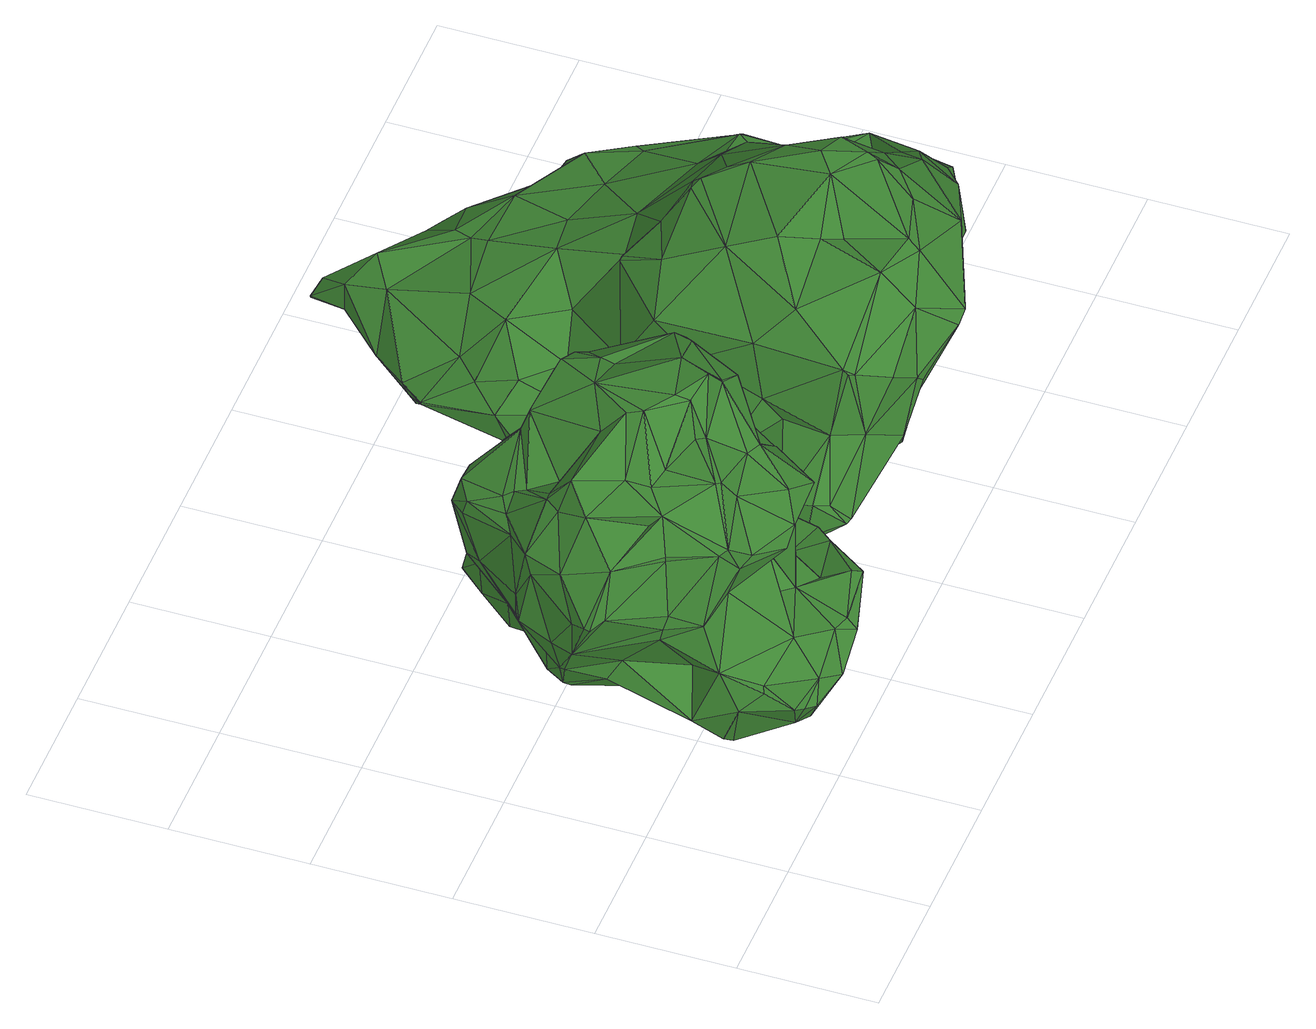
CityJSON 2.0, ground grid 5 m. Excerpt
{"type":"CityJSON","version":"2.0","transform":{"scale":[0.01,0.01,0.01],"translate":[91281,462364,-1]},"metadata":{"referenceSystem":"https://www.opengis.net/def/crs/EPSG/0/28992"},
"CityObjects":{
"tree1":{"type":"SolitaryVegetationObject","attributes":{"gtid":73,"crown_width_m":14.32,"crown_median_z":3.94,"trunk_H_m":4.12,"trunk_DBH_m":0.503,"trunk_radius_m":0.252,"trunk_base_height_m":-0.18,"original_gtid":"74"},"geometry":[{"type":"Solid","lod":"3","boundaries":[[[[0,1,2]],[[3,4,5]],[[6,7,8]],[[9,10,11]],[[12,13,14]],[[15,16,17]],[[18,19,20]],[[21,22,23]],[[21,23,24]],[[5,25,3]],[[26,27,28]],[[29,30,31]],[[32,33,34]],[[35,25,5]],[[36,37,38]],[[39,38,37]],[[40,0,2]],[[40,2,41]],[[42,43,35]],[[44,45,46]],[[29,47,30]],[[48,7,49]],[[50,51,52]],[[53,54,55]],[[56,57,58]],[[59,60,61]],[[62,63,64]],[[65,46,53]],[[46,66,53]],[[63,67,68]],[[5,42,35]],[[69,70,71]],[[72,73,74]],[[75,76,26]],[[77,78,79]],[[80,81,82]],[[83,4,3]],[[84,85,86]],[[87,43,88]],[[89,90,91]],[[92,93,94]],[[92,94,95]],[[70,69,40]],[[21,24,48]],[[96,97,98]],[[99,75,97]],[[100,101,102]],[[103,22,21]],[[104,105,106]],[[107,108,109]],[[18,52,110]],[[111,112,68]],[[63,68,112]],[[113,114,32]],[[62,115,84]],[[116,117,31]],[[95,94,111]],[[115,118,84]],[[119,120,121]],[[120,110,52]],[[120,52,122]],[[111,68,19]],[[123,124,125]],[[126,56,127]],[[8,48,24]],[[8,7,48]],[[128,2,1]],[[129,2,128]],[[130,23,44]],[[130,44,55]],[[131,122,132]],[[86,19,68]],[[67,86,68]],[[28,27,133]],[[52,134,122]],[[135,136,39]],[[16,134,51]],[[52,51,134]],[[137,57,56]],[[48,107,21]],[[124,138,125]],[[32,114,33]],[[138,139,140]],[[123,141,142]],[[143,144,145]],[[63,84,67]],[[62,84,63]],[[92,120,93]],[[92,110,120]],[[146,93,120]],[[145,104,106]],[[145,106,147]],[[8,24,148]],[[8,148,6]],[[149,11,150]],[[84,86,67]],[[140,84,118]],[[85,84,140]],[[151,15,17]],[[152,153,82]],[[154,38,39]],[[155,58,57]],[[155,57,144]],[[156,157,108]],[[57,137,158]],[[3,25,104]],[[159,160,14]],[[116,161,105]],[[118,162,140]],[[105,147,106]],[[105,161,147]],[[143,155,144]],[[163,117,116]],[[164,129,128]],[[33,78,165]],[[76,99,166]],[[75,99,76]],[[76,167,26]],[[33,114,79]],[[164,168,9]],[[169,137,126]],[[150,11,10]],[[5,158,42]],[[170,158,5]],[[25,105,104]],[[81,153,171]],[[80,153,81]],[[172,138,173]],[[116,105,163]],[[174,58,155]],[[31,0,29]],[[69,29,0]],[[155,143,174]],[[175,176,177]],[[85,178,179]],[[104,145,144]],[[137,169,42]],[[86,85,179]],[[31,180,161]],[[31,161,116]],[[46,180,66]],[[180,31,30]],[[180,30,66]],[[53,55,65]],[[47,29,71]],[[14,71,70]],[[53,47,54]],[[47,181,54]],[[66,47,53]],[[30,47,66]],[[29,69,71]],[[172,173,182]],[[183,182,173]],[[47,71,181]],[[13,130,55]],[[9,168,10]],[[131,132,109]],[[179,184,51]],[[175,48,49]],[[185,186,39]],[[187,94,36]],[[131,120,122]],[[154,188,189]],[[190,188,154]],[[26,98,75]],[[41,191,90]],[[192,193,194]],[[192,194,98]],[[6,195,7]],[[25,35,105]],[[59,61,169]],[[9,11,165]],[[101,196,197]],[[77,129,78]],[[198,166,99]],[[48,175,107]],[[13,12,199]],[[168,200,197]],[[154,186,201]],[[202,179,178]],[[107,109,103]],[[107,103,21]],[[9,129,164]],[[161,203,171]],[[163,105,35]],[[204,45,44]],[[86,179,50]],[[13,199,130]],[[58,174,172]],[[130,148,24]],[[137,42,158]],[[169,126,59]],[[137,56,126]],[[102,200,164]],[[205,12,160]],[[205,6,12]],[[124,179,202]],[[136,119,121]],[[182,59,127]],[[59,126,127]],[[206,207,208]],[[34,207,206]],[[12,148,199]],[[6,148,12]],[[209,157,210]],[[44,46,65]],[[45,211,46]],[[45,212,211]],[[36,146,119]],[[135,39,37]],[[191,213,214]],[[198,215,166]],[[10,168,150]],[[119,146,120]],[[80,82,153]],[[208,72,206]],[[109,216,217]],[[109,217,103]],[[83,3,104]],[[198,97,150]],[[99,97,198]],[[174,143,152]],[[205,91,156]],[[193,192,218]],[[14,160,12]],[[75,98,97]],[[136,121,185]],[[42,61,43]],[[175,177,107]],[[200,168,164]],[[113,209,219]],[[108,177,176]],[[108,107,177]],[[71,14,13]],[[71,13,181]],[[54,181,13]],[[54,13,55]],[[58,127,56]],[[50,52,220]],[[169,61,42]],[[50,179,51]],[[58,172,127]],[[221,167,76]],[[127,172,182]],[[187,193,222]],[[214,213,114]],[[160,91,205]],[[186,154,39]],[[223,187,36]],[[111,19,95]],[[178,140,139]],[[224,112,111]],[[43,225,100]],[[16,132,134]],[[122,134,132]],[[129,77,41]],[[219,114,113]],[[130,24,23]],[[220,18,20]],[[123,179,124]],[[52,18,220]],[[186,209,201]],[[171,153,147]],[[142,226,151]],[[227,192,26]],[[218,192,227]],[[185,39,136]],[[186,157,209]],[[220,20,19]],[[221,27,167]],[[110,92,95]],[[110,95,18]],[[61,225,43]],[[95,19,18]],[[187,38,228]],[[130,199,148]],[[229,88,230]],[[34,33,207]],[[231,102,128]],[[128,102,164]],[[231,232,102]],[[232,231,1]],[[233,234,91]],[[100,102,88]],[[90,89,40]],[[144,57,170]],[[189,38,154]],[[223,36,38]],[[223,38,187]],[[60,235,236]],[[183,235,60]],[[237,238,189]],[[210,157,156]],[[79,78,33]],[[165,239,207]],[[208,239,149]],[[11,149,239]],[[33,165,207]],[[240,241,45]],[[70,40,89]],[[232,1,0]],[[232,0,117]],[[240,45,204]],[[117,0,31]],[[94,93,36]],[[146,36,93]],[[119,135,36]],[[189,188,206]],[[162,118,215]],[[242,162,215]],[[96,98,149]],[[44,65,55]],[[50,220,86]],[[91,90,219]],[[113,201,209]],[[159,14,70]],[[89,159,70]],[[44,23,22]],[[243,121,120]],[[142,244,226]],[[206,188,34]],[[64,112,133]],[[190,34,188]],[[83,245,4]],[[243,120,131]],[[98,26,192]],[[193,187,228]],[[140,235,183]],[[15,151,246]],[[179,123,184]],[[77,213,41]],[[15,246,247]],[[151,17,248]],[[123,248,184]],[[45,241,212]],[[248,123,142]],[[248,142,151]],[[225,101,100]],[[249,141,123]],[[241,203,161]],[[117,230,232]],[[43,87,35]],[[243,185,121]],[[87,163,35]],[[167,27,26]],[[102,230,88]],[[135,37,36]],[[218,224,193]],[[159,91,160]],[[159,89,91]],[[247,44,22]],[[250,237,189]],[[215,221,166]],[[166,221,76]],[[215,118,221]],[[118,115,221]],[[219,90,191]],[[82,81,203]],[[163,230,117]],[[229,230,163]],[[96,149,150]],[[147,161,171]],[[96,150,97]],[[156,91,234]],[[170,57,158]],[[156,234,210]],[[143,153,152]],[[203,81,171]],[[226,241,240]],[[226,240,151]],[[72,208,73]],[[149,73,208]],[[162,235,140]],[[219,214,114]],[[108,243,251]],[[252,236,235]],[[128,1,231]],[[108,157,185]],[[204,246,151]],[[131,251,243]],[[242,196,252]],[[101,252,196]],[[15,216,16]],[[185,157,186]],[[51,17,16]],[[132,216,109]],[[132,16,216]],[[91,219,210]],[[38,189,238]],[[210,219,209]],[[90,40,41]],[[0,40,69]],[[201,113,190]],[[201,190,154]],[[203,241,226]],[[182,183,59]],[[249,82,141]],[[203,226,82]],[[59,183,60]],[[183,173,140]],[[140,173,138]],[[46,211,180]],[[168,197,253]],[[150,253,198]],[[168,253,150]],[[145,153,143]],[[147,153,145]],[[240,204,151]],[[232,230,102]],[[200,102,197]],[[205,195,6]],[[156,195,205]],[[77,79,213]],[[87,88,229]],[[87,229,163]],[[100,88,43]],[[233,210,234]],[[233,91,210]],[[9,78,129]],[[165,78,9]],[[242,235,162]],[[197,102,101]],[[38,238,228]],[[191,214,219]],[[176,156,108]],[[85,140,178]],[[252,235,242]],[[243,108,185]],[[119,136,135]],[[74,98,194]],[[228,238,74]],[[237,74,238]],[[228,74,194]],[[228,194,193]],[[242,215,196]],[[215,197,196]],[[215,198,253]],[[215,253,197]],[[63,112,64]],[[60,236,225]],[[61,60,225]],[[161,211,241]],[[161,180,211]],[[241,211,212]],[[142,141,82]],[[184,248,17]],[[184,17,51]],[[104,245,83]],[[144,245,104]],[[207,239,208]],[[11,239,165]],[[250,206,72]],[[189,206,250]],[[4,245,5]],[[144,5,245]],[[103,217,22]],[[247,22,217]],[[216,247,217]],[[216,15,247]],[[113,32,190]],[[124,202,138]],[[190,32,34]],[[202,139,138]],[[178,139,202]],[[129,254,2]],[[220,19,86]],[[152,82,249]],[[152,249,174]],[[123,125,249]],[[172,174,249]],[[172,249,138]],[[125,138,249]],[[236,101,225]],[[94,187,222]],[[94,222,111]],[[101,236,252]],[[224,111,222]],[[41,213,191]],[[49,195,175]],[[156,176,195]],[[175,195,176]],[[7,195,49]],[[227,26,28]],[[227,28,218]],[[79,114,213]],[[98,74,73]],[[224,222,193]],[[98,73,149]],[[204,255,246]],[[44,255,204]],[[144,170,5]],[[109,251,131]],[[109,108,251]],[[224,218,28]],[[72,74,237]],[[250,72,237]],[[115,27,221]],[[115,62,27]],[[133,27,64]],[[64,27,62]],[[224,133,112]],[[224,28,133]],[[246,255,256]],[[247,256,44]],[[246,256,247]],[[44,256,255]],[[82,226,244]],[[82,244,142]],[[41,254,129]],[[41,2,254]],[[257,258,259]],[[257,259,260]],[[260,259,261]],[[260,261,262]],[[259,258,263]],[[259,263,261]],[[261,263,264]],[[261,264,262]],[[263,258,265]],[[263,265,264]],[[264,265,266]],[[264,266,262]],[[265,258,267]],[[265,267,266]],[[266,267,268]],[[266,268,262]],[[267,258,269]],[[267,269,268]],[[268,269,270]],[[268,270,262]],[[269,258,271]],[[269,271,270]],[[270,271,272]],[[270,272,262]],[[271,258,273]],[[271,273,272]],[[272,273,274]],[[272,274,262]],[[273,258,275]],[[273,275,274]],[[274,275,276]],[[274,276,262]],[[275,258,277]],[[275,277,276]],[[276,277,278]],[[276,278,262]],[[277,258,279]],[[277,279,278]],[[278,279,280]],[[278,280,262]],[[279,258,281]],[[279,281,280]],[[280,281,282]],[[280,282,262]],[[281,258,283]],[[281,283,282]],[[282,283,284]],[[282,284,262]],[[283,258,285]],[[283,285,284]],[[284,285,286]],[[284,286,262]],[[285,258,287]],[[285,287,286]],[[286,287,288]],[[286,288,262]],[[287,258,289]],[[287,289,288]],[[288,289,290]],[[288,290,262]],[[289,258,291]],[[289,291,290]],[[290,291,292]],[[290,292,262]],[[291,258,293]],[[291,293,292]],[[292,293,294]],[[292,294,262]],[[293,258,295]],[[293,295,294]],[[294,295,296]],[[294,296,262]],[[295,258,297]],[[295,297,296]],[[296,297,298]],[[296,298,262]],[[297,258,299]],[[297,299,298]],[[298,299,300]],[[298,300,262]],[[299,258,301]],[[299,301,300]],[[300,301,302]],[[300,302,262]],[[301,258,303]],[[301,303,302]],[[302,303,304]],[[302,304,262]],[[303,258,305]],[[303,305,304]],[[304,305,306]],[[304,306,262]],[[305,258,257]],[[305,257,306]],[[306,257,260]],[[306,260,262]]]]}]},
"tree2":{"type":"SolitaryVegetationObject","attributes":{"gtid":77,"crown_width_m":18.81,"crown_median_z":3.03,"trunk_H_m":3.23,"trunk_DBH_m":0.573,"trunk_radius_m":0.286,"trunk_base_height_m":-0.2,"original_gtid":"78"},"geometry":[{"type":"Solid","lod":"3","boundaries":[[[[307,308,309]],[[310,311,312]],[[313,314,315]],[[316,317,318]],[[316,319,317]],[[320,321,322]],[[323,324,325]],[[326,323,325]],[[327,328,329]],[[330,331,332]],[[330,333,331]],[[334,335,336]],[[337,338,339]],[[340,341,342]],[[343,344,337]],[[345,346,347]],[[348,349,310]],[[350,349,348]],[[332,351,352]],[[353,354,355]],[[356,357,322]],[[358,359,360]],[[361,362,363]],[[364,365,366]],[[367,329,322]],[[327,329,367]],[[368,369,370]],[[371,372,317]],[[373,374,354]],[[330,375,343]],[[376,365,377]],[[318,378,379]],[[380,381,382]],[[383,384,345]],[[385,386,387]],[[338,386,385]],[[360,359,388]],[[389,351,390]],[[391,392,393]],[[394,395,396]],[[342,360,340]],[[397,376,398]],[[390,399,389]],[[392,360,393]],[[400,401,402]],[[394,401,400]],[[354,403,373]],[[379,316,318]],[[404,378,318]],[[380,382,405]],[[385,387,406]],[[389,399,353]],[[403,353,399]],[[407,408,327]],[[409,320,322]],[[316,410,411]],[[352,351,389]],[[400,412,413]],[[400,413,414]],[[415,416,417]],[[418,419,420]],[[421,326,422]],[[421,422,410]],[[406,387,323]],[[385,339,338]],[[353,403,354]],[[316,379,333]],[[338,337,423]],[[330,424,333]],[[355,417,352]],[[420,391,418]],[[389,353,352]],[[355,352,353]],[[425,426,427]],[[339,343,337]],[[343,375,344]],[[428,429,430]],[[339,385,343]],[[343,385,406]],[[431,422,326]],[[349,432,336]],[[421,433,434]],[[435,436,437]],[[435,437,361]],[[438,439,354]],[[374,438,354]],[[354,439,355]],[[328,440,370]],[[434,343,441]],[[401,442,402]],[[443,444,445]],[[417,355,439]],[[439,446,447]],[[347,448,449]],[[347,449,450]],[[451,452,307]],[[451,436,435]],[[418,453,341]],[[418,391,453]],[[453,391,393]],[[342,341,453]],[[342,453,393]],[[321,454,367]],[[394,455,395]],[[352,456,332]],[[322,357,409]],[[361,437,457]],[[444,457,437]],[[409,414,320]],[[413,458,363]],[[459,460,368]],[[405,382,461]],[[462,403,399]],[[423,337,405]],[[461,423,405]],[[463,409,357]],[[330,332,375]],[[405,337,380]],[[464,465,371]],[[464,371,466]],[[390,404,399]],[[467,411,431]],[[423,468,338]],[[338,468,386]],[[469,348,314]],[[470,471,449]],[[470,449,448]],[[344,375,456]],[[332,456,375]],[[313,315,472]],[[377,398,376]],[[369,368,473]],[[410,316,474]],[[475,456,352]],[[476,371,477]],[[404,390,378]],[[459,371,476]],[[340,478,419]],[[345,402,442]],[[345,442,383]],[[380,344,456]],[[321,320,454]],[[479,472,315]],[[443,480,444]],[[308,412,309]],[[472,444,480]],[[479,444,472]],[[382,381,481]],[[348,469,482]],[[482,350,348]],[[465,372,371]],[[380,337,344]],[[459,466,371]],[[483,484,481]],[[467,431,485]],[[321,367,322]],[[368,466,459]],[[486,487,335]],[[469,488,482]],[[407,489,312]],[[351,378,390]],[[381,380,456]],[[464,358,465]],[[489,348,310]],[[434,490,343]],[[345,309,402]],[[412,402,309]],[[412,400,402]],[[476,491,492]],[[335,493,336]],[[346,470,448]],[[317,319,477]],[[478,494,495]],[[408,495,494]],[[474,433,421]],[[332,331,351]],[[378,351,331]],[[383,496,470]],[[479,497,454]],[[403,465,358]],[[403,358,373]],[[454,497,367]],[[408,328,327]],[[371,317,477]],[[349,350,432]],[[336,432,334]],[[463,455,394]],[[320,414,362]],[[404,318,317]],[[404,317,372]],[[411,319,316]],[[365,364,377]],[[481,484,382]],[[474,421,410]],[[345,384,346]],[[340,419,341]],[[364,398,377]],[[466,440,464]],[[427,498,416]],[[499,461,484]],[[370,466,368]],[[483,500,501]],[[408,494,328]],[[502,432,350]],[[427,426,498]],[[475,498,426]],[[503,455,356]],[[483,481,500]],[[388,478,340]],[[407,495,408]],[[392,504,360]],[[361,363,435]],[[499,484,483]],[[429,505,430]],[[330,343,490]],[[335,334,415]],[[394,396,401]],[[467,491,411]],[[376,496,365]],[[492,460,459]],[[482,505,350]],[[364,366,324]],[[325,324,366]],[[379,378,331]],[[382,484,461]],[[346,448,347]],[[383,442,506]],[[506,442,401]],[[427,481,425]],[[341,419,418]],[[490,433,330]],[[395,467,507]],[[508,362,509]],[[361,509,362]],[[467,473,492]],[[462,404,510]],[[463,357,455]],[[414,413,363]],[[309,347,307]],[[345,347,309]],[[506,401,396]],[[441,421,434]],[[335,511,486]],[[387,512,324]],[[410,431,411]],[[360,388,340]],[[356,455,357]],[[454,509,479]],[[350,505,501]],[[501,502,350]],[[439,513,446]],[[333,379,331]],[[314,348,489]],[[514,313,472]],[[514,472,480]],[[397,496,376]],[[397,515,496]],[[500,481,501]],[[516,487,486]],[[393,360,342]],[[367,497,327]],[[407,327,497]],[[415,517,511]],[[486,511,517]],[[311,310,493]],[[336,493,310]],[[415,417,439]],[[370,440,466]],[[311,493,420]],[[335,487,493]],[[420,493,487]],[[310,349,336]],[[506,396,507]],[[475,352,518]],[[326,421,441]],[[430,482,488]],[[430,488,428]],[[499,429,386]],[[428,386,429]],[[430,505,482]],[[323,387,324]],[[519,398,520]],[[519,520,521]],[[488,515,521]],[[488,521,428]],[[521,515,397]],[[410,422,431]],[[424,433,474]],[[420,522,391]],[[427,416,415]],[[312,478,495]],[[312,495,407]],[[370,503,329]],[[370,329,328]],[[476,477,491]],[[501,429,483]],[[397,398,519]],[[397,519,521]],[[499,483,429]],[[497,479,315]],[[497,315,314]],[[325,431,326]],[[471,496,523]],[[384,383,470]],[[384,470,346]],[[518,417,498]],[[516,392,391]],[[326,441,323]],[[406,441,343]],[[323,441,406]],[[446,486,517]],[[311,419,478]],[[462,399,404]],[[319,411,491]],[[319,491,477]],[[478,440,494]],[[456,475,426]],[[456,426,381]],[[334,432,502]],[[501,505,429]],[[383,506,496]],[[311,420,419]],[[486,446,516]],[[316,333,474]],[[395,473,467]],[[395,507,396]],[[310,312,489]],[[395,455,369]],[[328,494,440]],[[314,313,469]],[[514,469,313]],[[489,407,497]],[[489,497,314]],[[352,417,518]],[[518,498,475]],[[426,425,381]],[[481,502,501]],[[514,480,524]],[[512,387,521]],[[488,524,515]],[[480,515,524]],[[469,514,524]],[[469,524,488]],[[311,478,312]],[[490,434,433]],[[427,415,334]],[[498,417,416]],[[381,425,481]],[[481,427,502]],[[334,502,427]],[[525,479,509]],[[521,526,428]],[[386,428,526]],[[386,526,387]],[[521,387,526]],[[369,455,503]],[[369,503,370]],[[485,366,506]],[[368,460,473]],[[369,473,395]],[[372,510,404]],[[506,507,485]],[[508,509,320]],[[454,320,509]],[[503,356,329]],[[329,356,322]],[[366,485,325]],[[431,325,485]],[[507,467,485]],[[365,496,366]],[[366,496,506]],[[496,471,470]],[[373,392,374]],[[388,359,478]],[[439,438,513]],[[358,504,373]],[[464,359,358]],[[320,362,508]],[[374,392,438]],[[516,438,392]],[[392,373,504]],[[360,504,358]],[[415,439,447]],[[516,513,438]],[[516,446,513]],[[447,446,517]],[[447,517,415]],[[478,359,440]],[[464,440,359]],[[361,457,509]],[[424,330,433]],[[512,520,398]],[[512,521,520]],[[364,324,512]],[[398,364,512]],[[523,496,515]],[[471,443,445]],[[444,436,445]],[[492,459,476]],[[492,473,460]],[[492,491,467]],[[462,510,403]],[[403,510,465]],[[372,465,510]],[[525,444,479]],[[525,457,444]],[[450,451,347]],[[307,347,451]],[[525,509,457]],[[391,522,516]],[[307,527,308]],[[451,450,436]],[[487,522,420]],[[516,522,487]],[[386,468,499]],[[461,499,468]],[[423,461,468]],[[474,333,424]],[[400,463,394]],[[471,523,443]],[[409,463,414]],[[400,414,463]],[[480,443,515]],[[523,515,443]],[[449,471,445]],[[449,445,450]],[[450,445,436]],[[363,362,414]],[[415,511,335]],[[412,458,413]],[[444,437,436]],[[307,452,527]],[[363,458,452]],[[527,452,458]],[[308,527,458]],[[308,458,412]],[[451,435,452]],[[363,452,435]],[[528,529,530]],[[528,530,531]],[[531,530,532]],[[531,532,533]],[[530,529,534]],[[530,534,532]],[[532,534,535]],[[532,535,533]],[[534,529,536]],[[534,536,535]],[[535,536,537]],[[535,537,533]],[[536,529,538]],[[536,538,537]],[[537,538,539]],[[537,539,533]],[[538,529,540]],[[538,540,539]],[[539,540,541]],[[539,541,533]],[[540,529,542]],[[540,542,541]],[[541,542,543]],[[541,543,533]],[[542,529,544]],[[542,544,543]],[[543,544,545]],[[543,545,533]],[[544,529,546]],[[544,546,545]],[[545,546,547]],[[545,547,533]],[[546,529,548]],[[546,548,547]],[[547,548,549]],[[547,549,533]],[[548,529,550]],[[548,550,549]],[[549,550,551]],[[549,551,533]],[[550,529,552]],[[550,552,551]],[[551,552,553]],[[551,553,533]],[[552,529,554]],[[552,554,553]],[[553,554,555]],[[553,555,533]],[[554,529,556]],[[554,556,555]],[[555,556,557]],[[555,557,533]],[[556,529,558]],[[556,558,557]],[[557,558,559]],[[557,559,533]],[[558,529,560]],[[558,560,559]],[[559,560,561]],[[559,561,533]],[[560,529,562]],[[560,562,561]],[[561,562,563]],[[561,563,533]],[[562,529,564]],[[562,564,563]],[[563,564,565]],[[563,565,533]],[[564,529,566]],[[564,566,565]],[[565,566,567]],[[565,567,533]],[[566,529,568]],[[566,568,567]],[[567,568,569]],[[567,569,533]],[[568,529,570]],[[568,570,569]],[[569,570,571]],[[569,571,533]],[[570,529,572]],[[570,572,571]],[[571,572,573]],[[571,573,533]],[[572,529,574]],[[572,574,573]],[[573,574,575]],[[573,575,533]],[[574,529,576]],[[574,576,575]],[[575,576,577]],[[575,577,533]],[[576,529,528]],[[576,528,577]],[[577,528,531]],[[577,531,533]]]]}]}
},
"vertices":[
[1297,514,438],[1249,730,568],[1158,632,542],[1709,1341,204],[1705,1345,203],[1632,1371,325],[658,46,385],[454,61,414],[520,109,297],[1176,643,1132],[1169,782,1230],[1140,749,1247],[826,56,438],[1042,197,282],[1027,106,510],[626,817,178],[385,902,307],[636,911,244],[256,1041,661],[300,1067,734],[282,1060,679],[457,357,164],[645,523,196],[692,383,222],[623,215,177],[1649,1329,308],[744,1178,1144],[732,1206,1063],[561,1122,962],[1270,352,282],[1277,397,215],[1408,587,284],[852,306,968],[926,432,1067],[857,453,1078],[1560,1144,414],[208,701,1029],[394,575,974],[446,604,1103],[455,406,977],[1096,388,451],[1059,488,673],[1442,1386,462],[1377,1152,510],[883,500,227],[1093,669,254],[1146,520,163],[1224,275,242],[471,144,301],[420,93,420],[499,1042,494],[407,995,331],[285,907,469],[1170,357,184],[1171,230,233],[1085,326,195],[1269,1514,370],[1316,1506,372],[1258,1515,343],[1222,1383,470],[1187,1284,480],[1307,1299,512],[620,1374,884],[546,1326,860],[546,1202,923],[1099,388,175],[1247,385,206],[544,1341,805],[446,1138,853],[1275,355,418],[1202,286,442],[1198,204,271],[799,631,1311],[787,682,1330],[695,759,1314],[866,1112,1290],[934,1162,1165],[1137,456,866],[1027,549,965],[1134,451,872],[1306,1209,337],[1252,1026,343],[1068,1172,301],[1680,1323,178],[607,1403,788],[614,1353,561],[522,1274,630],[1506,1067,436],[1389,966,494],[979,241,481],[940,428,692],[850,281,536],[147,814,813],[108,759,841],[210,878,959],[254,997,886],[950,953,1244],[964,1007,1245],[779,962,1304],[1009,1115,1197],[1385,962,492],[1103,988,523],[1276,841,638],[440,385,177],[1654,1310,185],[1573,1106,294],[1547,1161,228],[393,315,362],[411,391,496],[392,481,269],[210,910,643],[282,1027,942],[494,1170,896],[766,254,898],[994,267,888],[696,1371,880],[1535,830,270],[1468,741,399],[828,1329,776],[161,703,850],[185,828,640],[350,568,688],[286,889,466],[719,1240,175],[766,1354,247],[799,1362,240],[1275,1475,416],[1209,1490,373],[1288,688,813],[1272,623,839],[790,361,298],[400,728,458],[382,777,374],[554,1164,948],[371,925,322],[396,574,954],[358,552,746],[1337,1484,405],[829,1446,280],[762,1384,509],[823,1386,544],[774,1186,261],[775,1099,206],[1222,1379,177],[1420,1429,195],[1428,1313,194],[98,734,844],[1500,1164,227],[687,134,327],[949,718,1349],[1161,820,1245],[826,901,225],[1151,1329,198],[1332,1260,227],[476,383,997],[1286,1445,217],[628,207,526],[553,410,731],[1413,1448,385],[1008,141,521],[817,88,488],[1427,845,241],[927,1265,724],[1553,886,421],[1275,747,851],[1083,569,1200],[1050,1141,1148],[827,1186,1103],[1183,854,953],[1272,1401,482],[1453,1428,294],[1306,970,277],[1096,1422,269],[966,1392,340],[1135,1407,199],[402,121,420],[458,252,442],[427,238,436],[727,1377,508],[627,1213,367],[1312,562,187],[1175,200,251],[1183,1466,368],[993,1366,367],[645,1152,242],[404,442,697],[523,359,877],[344,837,1113],[627,461,1143],[604,473,1154],[670,423,1056],[975,380,821],[665,899,1204],[441,922,1168],[686,817,1294],[554,91,443],[1009,1140,759],[1185,1016,751],[1103,1102,1121],[736,161,369],[1250,902,743],[565,331,910],[774,1367,373],[1245,939,213],[1006,717,312],[752,106,490],[774,567,1184],[950,575,1281],[875,595,1376],[705,259,843],[707,325,808],[1221,616,218],[1190,648,258],[1133,449,867],[992,268,883],[999,1142,898],[494,703,269],[495,539,241],[471,1009,1060],[878,292,831],[291,1059,649],[863,1170,1042],[396,952,1058],[435,647,1058],[447,1011,1052],[1280,1204,515],[1019,940,266],[597,1019,1002],[527,763,1145],[1502,916,447],[1489,864,448],[1275,775,619],[1392,750,455],[906,427,704],[633,459,591],[986,1246,459],[1130,1169,445],[607,652,1158],[532,673,1139],[953,578,1284],[1024,877,258],[1190,891,200],[953,1239,719],[361,582,628],[894,1058,342],[1676,1327,180],[711,782,277],[644,526,200],[710,1100,207],[951,1359,255],[760,601,1180],[524,526,394],[936,1110,555],[1135,986,987],[1064,624,681],[908,633,364],[654,642,336],[915,802,83],[890,802,82],[914,809,83],[893,796,495],[892,802,495],[868,795,494],[911,815,83],[890,808,495],[907,820,83],[886,813,495],[902,824,83],[880,817,495],[896,826,83],[874,820,494],[890,827,82],[868,821,494],[883,826,82],[861,820,494],[877,824,82],[855,817,493],[872,820,81],[850,813,493],[868,814,81],[846,808,493],[866,808,81],[844,802,493],[865,802,81],[843,795,492],[866,795,81],[844,789,492],[868,789,81],[846,783,492],[872,784,81],[851,777,493],[878,780,81],[856,773,493],[884,778,81],[862,771,493],[890,777,82],[868,770,493],[897,778,82],[875,771,494],[903,780,82],[881,774,494],[908,785,83],[886,778,494],[912,790,83],[890,783,495],[914,796,83],[893,789,495],
[2021,2382,201],[1972,2394,218],[2021,2368,265],[1878,827,388],[1699,638,366],[1614,833,328],[2029,1195,173],[1967,1171,164],[1916,1344,189],[2320,845,1079],[2207,931,1073],[2263,701,1150],[2190,1005,1042],[1583,1863,233],[1554,1545,183],[1538,1588,307],[2860,1192,555],[2740,1524,500],[2709,1488,516],[2834,1195,575],[1546,1231,251],[1571,1121,420],[1610,1295,339],[2779,607,727],[2515,570,962],[2572,457,917],[2500,708,823],[2075,426,271],[1961,394,279],[2046,571,250],[3054,525,446],[3182,806,282],[3172,827,318],[1299,495,462],[1298,403,336],[1304,385,478],[3037,813,525],[2928,498,561],[2322,2111,298],[2429,2104,207],[2343,2129,201],[2131,975,318],[2095,742,341],[2252,844,416],[2358,461,1059],[2353,241,900],[2054,279,1013],[1855,221,944],[2027,110,824],[1643,1541,392],[1639,1695,338],[1580,379,852],[1574,658,640],[1517,400,606],[1827,2003,185],[1648,1928,199],[1797,2096,188],[2734,1583,476],[2632,1731,463],[2587,1650,562],[1537,1492,183],[1862,1266,825],[1913,1451,502],[1685,1199,558],[1836,883,1030],[1896,723,1073],[1581,335,844],[1637,221,820],[2816,556,714],[2702,1704,332],[2714,1676,387],[2329,564,1129],[2369,669,1128],[2788,383,433],[2611,395,385],[2738,460,270],[2348,1979,419],[2363,2080,307],[3106,944,337],[2929,975,184],[2949,1266,306],[1566,585,581],[2263,379,1033],[2317,522,1117],[1400,283,369],[1555,289,612],[1348,339,454],[1888,1801,487],[2096,1572,582],[2131,1826,507],[2616,1604,162],[2738,1652,350],[2069,324,1038],[1905,2101,396],[2154,1896,478],[2020,2176,437],[1886,356,1034],[2183,639,1132],[2824,435,349],[2965,1083,444],[1633,1111,184],[1560,1074,403],[1585,1865,240],[2536,1060,839],[2449,1119,840],[1930,2258,349],[1794,2098,195],[1664,1959,230],[2163,284,545],[2176,277,551],[2215,179,703],[1319,396,304],[1345,466,321],[1481,364,289],[2727,1043,561],[2666,1186,637],[3078,581,252],[2593,753,610],[2462,405,380],[2482,385,437],[2380,425,410],[2745,1138,200],[2735,848,307],[2471,1098,337],[2607,1260,619],[2141,633,330],[2649,828,579],[2861,945,487],[1913,2051,181],[2091,1962,167],[1873,2011,189],[1755,179,728],[1980,116,791],[1623,921,696],[2905,1011,500],[2184,1960,467],[2264,1808,207],[2062,1745,169],[2258,1937,171],[1830,209,581],[1863,261,596],[2429,2101,202],[2363,2079,198],[2176,2048,174],[2021,2162,220],[1976,2270,213],[1366,288,375],[1592,1565,172],[1799,1643,497],[2671,366,748],[1828,1972,203],[1931,2259,236],[1804,1096,932],[1879,1262,832],[2888,547,213],[2016,533,1017],[1729,1781,346],[1613,705,842],[1687,582,968],[1642,1064,807],[2232,1338,694],[3034,749,246],[2202,1112,229],[2372,1991,204],[2337,1940,178],[2068,1421,235],[2043,1313,680],[2512,887,832],[2426,293,676],[2088,1096,1009],[2126,1075,1024],[1498,777,410],[1791,1551,162],[2270,1533,184],[2567,478,227],[2299,1059,289],[2673,576,215],[2747,513,218],[2433,1524,594],[1799,249,380],[1757,304,348],[2538,1228,271],[1787,1085,199],[2815,693,490],[2177,1120,955],[2013,1176,898],[1791,500,302],[1547,941,446],[1554,955,380],[2558,1752,442],[1718,1295,174],[2288,290,616],[2802,687,194],[2580,520,228],[2552,605,334],[2283,540,426],[1754,1413,408],[1574,358,842],[2486,837,434],[2348,1811,526],[2249,1588,572],[1624,1895,192],[1692,1834,188],[1958,593,1048],[1887,302,473],[2782,1446,294],[1794,173,690],[2143,1177,202],[2503,1543,175],[1701,208,508],[1861,253,512],[2364,244,707],[2738,1490,257],[2763,1478,276],[2793,1364,188],[1477,322,329],[2288,1764,358],[2298,1323,303],[1793,1764,248],[2853,1182,239],[1971,2390,213],[2219,1053,81],[2190,1052,80],[2217,1061,81],[2214,1036,403],[2212,1043,404],[2185,1035,403],[2214,1068,81],[2209,1050,404],[2209,1073,81],[2204,1056,404],[2203,1078,82],[2198,1060,404],[2196,1080,82],[2191,1062,404],[2188,1080,82],[2184,1063,404],[2181,1079,81],[2176,1062,404],[2174,1076,81],[2169,1059,404],[2169,1071,81],[2164,1054,403],[2165,1065,80],[2160,1047,403],[2162,1058,80],[2157,1041,403],[2161,1051,80],[2157,1033,402],[2163,1043,79],[2158,1026,402],[2166,1036,79],[2161,1019,402],[2171,1031,79],[2166,1013,401],[2177,1027,78],[2172,1009,401],[2184,1024,78],[2179,1007,401],[2191,1023,79],[2187,1006,401],[2199,1025,79],[2194,1007,401],[2206,1028,79],[2201,1011,402],[2211,1033,79],[2207,1015,402],[2215,1039,80],[2211,1022,402],[2218,1046,80],[2213,1029,403]
]}
